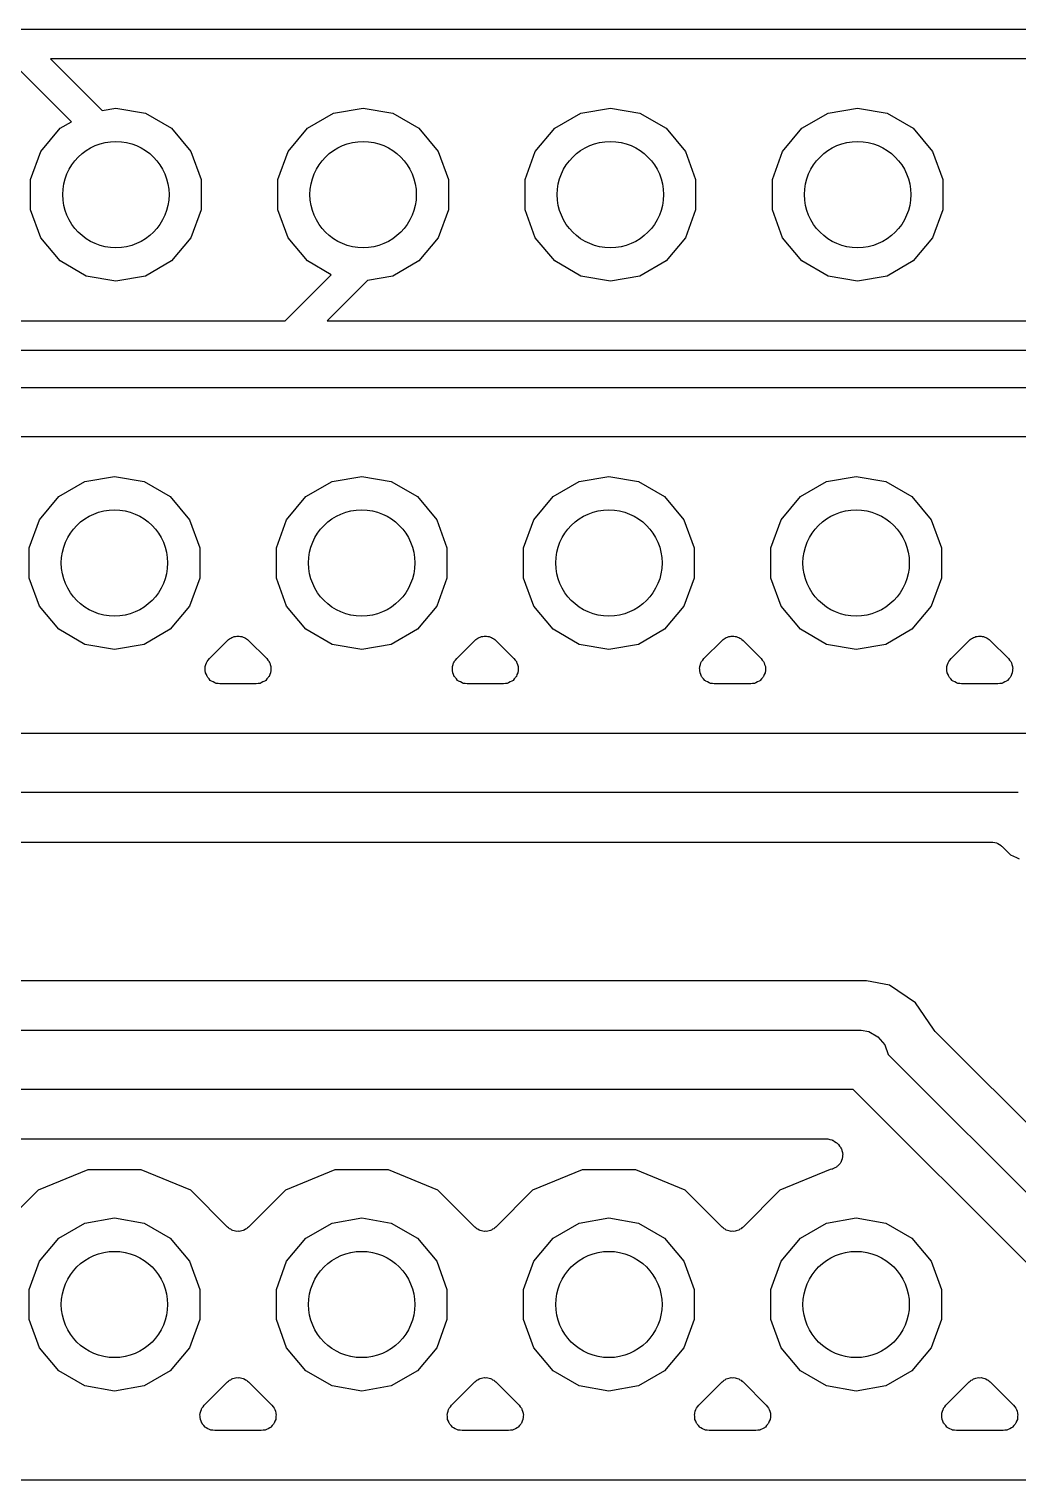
# Model space of a CAD drawing. Extents: x 24 to 196, y -189 to -31.
# Drawn here: x 167.89 to 178.05, y -48.13 to -33.22 of the extents above; entities that cross this region are included whole.
import ezdxf

# ---------------------------------------------------------------- set-up
doc = ezdxf.new("R2010")
doc.units = 0
doc.header["$MEASUREMENT"] = 0
doc.layers.add('BLACK', color=7, linetype='CONTINUOUS')

msp = doc.modelspace()

# ---------------------------------------------------------------- linework, layer by layer
at = {"layer": 'BLACK', "linetype": 'CONTINUOUS'}
for p, q in [((167.762, -33.2232), (192.449, -33.2232)), ((168.327, -34.1765), (167.678, -33.528)), ((192.393, -33.528), (168.11, -33.528)), ((168.11, -33.528), (168.642, -34.0601)), ((168.642, -34.0601), (168.783, -34.0352)), ((168.783, -34.0352), (169.087, -34.0888)), ((169.087, -34.0888), (169.355, -34.2434)), ((170.751, -34.2434), (171.019, -34.0888)), ((171.019, -34.0888), (171.323, -34.0352)), ((171.323, -34.0352), (171.627, -34.0888)), ((171.627, -34.0888), (171.895, -34.2434)), ((173.291, -34.2434), (173.559, -34.0888)), ((173.559, -34.0888), (173.863, -34.0352)), ((173.863, -34.0352), (174.167, -34.0888)), ((174.167, -34.0888), (174.435, -34.2434)), ((175.831, -34.2434), (176.099, -34.0888)), ((176.099, -34.0888), (176.403, -34.0352)), ((176.403, -34.0352), (176.707, -34.0888)), ((176.707, -34.0888), (176.975, -34.2434)), ((168.012, -34.4801), (168.211, -34.2434)), ((168.211, -34.2434), (168.327, -34.1765)), ((169.355, -34.2434), (169.554, -34.4801)), ((170.552, -34.4801), (170.751, -34.2434)), ((171.895, -34.2434), (172.094, -34.4801)), ((173.092, -34.4801), (173.291, -34.2434)), ((174.435, -34.2434), (174.634, -34.4801)), ((175.632, -34.4801), (175.831, -34.2434)), ((176.975, -34.2434), (177.174, -34.4801)), ((167.907, -34.7705), (168.012, -34.4801)), ((169.554, -34.4801), (169.659, -34.7705)), ((170.447, -34.7705), (170.552, -34.4801)), ((172.094, -34.4801), (172.199, -34.7705)), ((172.987, -34.7705), (173.092, -34.4801)), ((174.634, -34.4801), (174.739, -34.7705)), ((175.527, -34.7705), (175.632, -34.4801)), ((177.174, -34.4801), (177.279, -34.7705)), ((167.907, -35.0795), (167.907, -34.7705)), ((169.659, -34.7705), (169.659, -35.0795)), ((170.447, -35.0795), (170.447, -34.7705)), ((172.199, -34.7705), (172.199, -35.0795)), ((172.987, -35.0795), (172.987, -34.7705)), ((174.739, -34.7705), (174.739, -35.0795)), ((175.527, -35.0795), (175.527, -34.7705)), ((177.279, -34.7705), (177.279, -35.0795)), ((168.012, -35.3699), (167.907, -35.0795)), ((169.659, -35.0795), (169.554, -35.3699)), ((170.552, -35.3699), (170.447, -35.0795)), ((172.199, -35.0795), (172.094, -35.3699)), ((173.092, -35.3699), (172.987, -35.0795)), ((174.739, -35.0795), (174.634, -35.3699)), ((175.632, -35.3699), (175.527, -35.0795)), ((177.279, -35.0795), (177.174, -35.3699)), ((168.211, -35.6066), (168.012, -35.3699)), ((169.554, -35.3699), (169.355, -35.6066)), ((170.751, -35.6066), (170.552, -35.3699)), ((172.094, -35.3699), (171.895, -35.6066)), ((173.291, -35.6066), (173.092, -35.3699)), ((174.634, -35.3699), (174.435, -35.6066)), ((175.831, -35.6066), (175.632, -35.3699)), ((177.174, -35.3699), (176.975, -35.6066)), ((168.479, -35.7612), (168.211, -35.6066)), ((169.355, -35.6066), (169.087, -35.7612)), ((170.996, -35.7479), (170.751, -35.6066)), ((171.895, -35.6066), (171.627, -35.7612)), ((173.559, -35.7612), (173.291, -35.6066)), ((174.435, -35.6066), (174.167, -35.7612)), ((176.099, -35.7612), (175.831, -35.6066)), ((176.975, -35.6066), (176.707, -35.7612)), ((168.783, -35.8148), (168.479, -35.7612)), ((169.087, -35.7612), (168.783, -35.8148)), ((170.523, -36.2204), (170.996, -35.7479)), ((171.627, -35.7612), (171.368, -35.8069)), ((173.863, -35.8148), (173.559, -35.7612)), ((174.167, -35.7612), (173.863, -35.8148)), ((176.403, -35.8148), (176.099, -35.7612)), ((176.707, -35.7612), (176.403, -35.8148)), ((171.368, -35.8069), (170.954, -36.2204)), ((150.984, -36.2204), (170.523, -36.2204)), ((170.954, -36.2204), (192.246, -36.2204)), ((170.58, -36.5252), (151.041, -36.5252)), ((170.6, -36.527), (170.58, -36.5252)), ((170.606, -36.5252), (170.6, -36.527)), ((192.189, -36.5252), (170.606, -36.5252)), ((151.815, -36.9062), (184.565, -36.9062)), ((184.565, -37.4142), (151.815, -37.4142)), ((168.464, -37.8738), (168.768, -37.8202)), ((168.768, -37.8202), (169.072, -37.8738)), ((171.004, -37.8738), (171.308, -37.8202)), ((171.308, -37.8202), (171.612, -37.8738)), ((173.544, -37.8738), (173.848, -37.8202)), ((173.848, -37.8202), (174.152, -37.8738)), ((176.084, -37.8738), (176.388, -37.8202)), ((176.388, -37.8202), (176.692, -37.8738)), ((168.196, -38.0284), (168.464, -37.8738)), ((169.072, -37.8738), (169.34, -38.0284)), ((170.736, -38.0284), (171.004, -37.8738)), ((171.612, -37.8738), (171.88, -38.0284)), ((173.276, -38.0284), (173.544, -37.8738)), ((174.152, -37.8738), (174.42, -38.0284)), ((175.816, -38.0284), (176.084, -37.8738)), ((176.692, -37.8738), (176.96, -38.0284)), ((167.997, -38.2651), (168.196, -38.0284)), ((169.34, -38.0284), (169.539, -38.2651)), ((170.537, -38.2651), (170.736, -38.0284)), ((171.88, -38.0284), (172.079, -38.2651)), ((173.077, -38.2651), (173.276, -38.0284)), ((174.42, -38.0284), (174.619, -38.2651)), ((175.617, -38.2651), (175.816, -38.0284)), ((176.96, -38.0284), (177.159, -38.2651)), ((167.892, -38.5555), (167.997, -38.2651)), ((169.539, -38.2651), (169.644, -38.5555)), ((170.432, -38.5555), (170.537, -38.2651)), ((172.079, -38.2651), (172.184, -38.5555)), ((172.972, -38.5555), (173.077, -38.2651)), ((174.619, -38.2651), (174.724, -38.5555)), ((175.512, -38.5555), (175.617, -38.2651)), ((177.159, -38.2651), (177.264, -38.5555)), ((167.892, -38.8645), (167.892, -38.5555)), ((169.644, -38.5555), (169.644, -38.8645)), ((170.432, -38.8645), (170.432, -38.5555)), ((172.184, -38.5555), (172.184, -38.8645)), ((172.972, -38.8645), (172.972, -38.5555)), ((174.724, -38.5555), (174.724, -38.8645)), ((175.512, -38.8645), (175.512, -38.5555)), ((177.264, -38.5555), (177.264, -38.8645)), ((167.997, -39.1549), (167.892, -38.8645)), ((169.644, -38.8645), (169.539, -39.1549)), ((170.537, -39.1549), (170.432, -38.8645)), ((172.184, -38.8645), (172.079, -39.1549)), ((173.077, -39.1549), (172.972, -38.8645)), ((174.724, -38.8645), (174.619, -39.1549)), ((175.617, -39.1549), (175.512, -38.8645)), ((177.264, -38.8645), (177.159, -39.1549)), ((168.196, -39.3916), (167.997, -39.1549)), ((169.539, -39.1549), (169.34, -39.3916)), ((170.736, -39.3916), (170.537, -39.1549)), ((172.079, -39.1549), (171.88, -39.3916)), ((173.276, -39.3916), (173.077, -39.1549)), ((174.619, -39.1549), (174.42, -39.3916)), ((175.816, -39.3916), (175.617, -39.1549)), ((177.159, -39.1549), (176.96, -39.3916)), ((168.464, -39.5462), (168.196, -39.3916)), ((169.34, -39.3916), (169.072, -39.5462)), ((169.744, -39.692), (169.93, -39.5055)), ((169.93, -39.5055), (169.941, -39.4978)), ((169.941, -39.4978), (169.951, -39.4884)), ((169.951, -39.4884), (169.963, -39.4827)), ((169.963, -39.4827), (169.974, -39.4751)), ((169.974, -39.4751), (169.986, -39.4717)), ((169.986, -39.4717), (169.999, -39.466)), ((169.999, -39.466), (170.012, -39.4649)), ((170.012, -39.4649), (170.025, -39.4614)), ((170.025, -39.4614), (170.038, -39.4626)), ((170.038, -39.4626), (170.051, -39.4614)), ((170.051, -39.4614), (170.064, -39.4649)), ((170.064, -39.4649), (170.077, -39.466)), ((170.077, -39.466), (170.09, -39.4717)), ((170.09, -39.4717), (170.102, -39.4751)), ((170.102, -39.4751), (170.113, -39.4827)), ((170.113, -39.4827), (170.125, -39.4884)), ((170.125, -39.4884), (170.135, -39.4978)), ((170.135, -39.4978), (170.146, -39.5055)), ((170.146, -39.5055), (170.332, -39.692)), ((171.004, -39.5462), (170.736, -39.3916)), ((171.88, -39.3916), (171.612, -39.5462)), ((172.284, -39.692), (172.47, -39.5055)), ((172.47, -39.5055), (172.481, -39.4978)), ((172.481, -39.4978), (172.491, -39.4884)), ((172.491, -39.4884), (172.503, -39.4827)), ((172.503, -39.4827), (172.514, -39.4751)), ((172.514, -39.4751), (172.526, -39.4717)), ((172.526, -39.4717), (172.539, -39.466)), ((172.539, -39.466), (172.552, -39.4649)), ((172.552, -39.4649), (172.565, -39.4614)), ((172.565, -39.4614), (172.578, -39.4626)), ((172.578, -39.4626), (172.591, -39.4614)), ((172.591, -39.4614), (172.604, -39.4649)), ((172.604, -39.4649), (172.617, -39.466)), ((172.617, -39.466), (172.63, -39.4717)), ((172.63, -39.4717), (172.642, -39.4751)), ((172.642, -39.4751), (172.653, -39.4827)), ((172.653, -39.4827), (172.665, -39.4884)), ((172.665, -39.4884), (172.675, -39.4978)), ((172.675, -39.4978), (172.686, -39.5055)), ((172.686, -39.5055), (172.872, -39.692)), ((173.544, -39.5462), (173.276, -39.3916)), ((174.42, -39.3916), (174.152, -39.5462)), ((174.824, -39.692), (175.01, -39.5055)), ((175.01, -39.5055), (175.021, -39.4978)), ((175.021, -39.4978), (175.031, -39.4884)), ((175.031, -39.4884), (175.043, -39.4827)), ((175.043, -39.4827), (175.054, -39.4751)), ((175.054, -39.4751), (175.066, -39.4717)), ((175.066, -39.4717), (175.079, -39.466)), ((175.079, -39.466), (175.092, -39.4649)), ((175.092, -39.4649), (175.105, -39.4614)), ((175.105, -39.4614), (175.118, -39.4626)), ((175.118, -39.4626), (175.131, -39.4614)), ((175.131, -39.4614), (175.144, -39.4649)), ((175.144, -39.4649), (175.157, -39.466)), ((175.157, -39.466), (175.17, -39.4717)), ((175.17, -39.4717), (175.182, -39.4751)), ((175.182, -39.4751), (175.193, -39.4827)), ((175.193, -39.4827), (175.205, -39.4884)), ((175.205, -39.4884), (175.215, -39.4978)), ((175.215, -39.4978), (175.226, -39.5055)), ((175.226, -39.5055), (175.412, -39.692)), ((176.084, -39.5462), (175.816, -39.3916)), ((176.96, -39.3916), (176.692, -39.5462)), ((177.364, -39.692), (177.55, -39.5055)), ((177.55, -39.5055), (177.561, -39.4978)), ((177.561, -39.4978), (177.571, -39.4884)), ((177.571, -39.4884), (177.583, -39.4827)), ((177.583, -39.4827), (177.594, -39.4751)), ((177.594, -39.4751), (177.606, -39.4717)), ((177.606, -39.4717), (177.619, -39.466)), ((177.619, -39.466), (177.632, -39.4649)), ((177.632, -39.4649), (177.645, -39.4614)), ((177.645, -39.4614), (177.658, -39.4626)), ((177.658, -39.4626), (177.671, -39.4614)), ((177.671, -39.4614), (177.684, -39.4649)), ((177.684, -39.4649), (177.697, -39.466)), ((177.697, -39.466), (177.71, -39.4717)), ((177.71, -39.4717), (177.722, -39.4751)), ((177.722, -39.4751), (177.733, -39.4827)), ((177.733, -39.4827), (177.745, -39.4884)), ((177.745, -39.4884), (177.755, -39.4978)), ((177.755, -39.4978), (177.766, -39.5055)), ((177.766, -39.5055), (177.952, -39.692)), ((168.768, -39.5998), (168.464, -39.5462)), ((169.072, -39.5462), (168.768, -39.5998)), ((171.308, -39.5998), (171.004, -39.5462)), ((171.612, -39.5462), (171.308, -39.5998)), ((173.848, -39.5998), (173.544, -39.5462)), ((174.152, -39.5462), (173.848, -39.5998)), ((176.388, -39.5998), (176.084, -39.5462)), ((176.692, -39.5462), (176.388, -39.5998)), ((169.7, -39.7865), (169.701, -39.78)), ((169.701, -39.8063), (169.7, -39.7865)), ((169.701, -39.7733), (169.708, -39.7546)), ((169.701, -39.78), (169.701, -39.7733)), ((169.701, -39.8263), (169.701, -39.8063)), ((169.708, -39.7546), (169.713, -39.7354)), ((169.713, -39.7354), (169.717, -39.7299)), ((169.717, -39.7299), (169.719, -39.7236)), ((169.719, -39.7236), (169.732, -39.7083)), ((169.732, -39.7083), (169.744, -39.692)), ((170.332, -39.692), (170.344, -39.7083)), ((170.344, -39.7083), (170.357, -39.7236)), ((170.357, -39.7236), (170.359, -39.7299)), ((170.359, -39.7299), (170.363, -39.7354)), ((170.363, -39.7354), (170.368, -39.7546)), ((170.368, -39.7546), (170.375, -39.7733)), ((170.375, -39.7733), (170.375, -39.78)), ((170.375, -39.78), (170.376, -39.7865)), ((170.376, -39.7865), (170.375, -39.8063)), ((170.375, -39.8063), (170.375, -39.8263)), ((172.24, -39.7865), (172.241, -39.78)), ((172.241, -39.8063), (172.24, -39.7865)), ((172.241, -39.7733), (172.248, -39.7546)), ((172.241, -39.78), (172.241, -39.7733)), ((172.241, -39.8263), (172.241, -39.8063)), ((172.248, -39.7546), (172.253, -39.7354)), ((172.253, -39.7354), (172.257, -39.7299)), ((172.257, -39.7299), (172.259, -39.7236)), ((172.259, -39.7236), (172.272, -39.7083)), ((172.272, -39.7083), (172.284, -39.692)), ((172.872, -39.692), (172.884, -39.7083)), ((172.884, -39.7083), (172.897, -39.7236)), ((172.897, -39.7236), (172.899, -39.7299)), ((172.899, -39.7299), (172.903, -39.7354)), ((172.903, -39.7354), (172.908, -39.7546)), ((172.908, -39.7546), (172.915, -39.7733)), ((172.915, -39.7733), (172.915, -39.78)), ((172.915, -39.78), (172.916, -39.7865)), ((172.916, -39.7865), (172.915, -39.8063)), ((172.915, -39.8063), (172.915, -39.8263)), ((174.78, -39.7865), (174.781, -39.78)), ((174.781, -39.8063), (174.78, -39.7865)), ((174.781, -39.7733), (174.788, -39.7546)), ((174.781, -39.78), (174.781, -39.7733)), ((174.781, -39.8263), (174.781, -39.8063)), ((174.788, -39.7546), (174.793, -39.7354)), ((174.793, -39.7354), (174.797, -39.7299)), ((174.797, -39.7299), (174.799, -39.7236)), ((174.799, -39.7236), (174.812, -39.7083)), ((174.812, -39.7083), (174.824, -39.692)), ((175.412, -39.692), (175.424, -39.7083)), ((175.424, -39.7083), (175.437, -39.7236)), ((175.437, -39.7236), (175.439, -39.7299)), ((175.439, -39.7299), (175.443, -39.7354)), ((175.443, -39.7354), (175.448, -39.7546)), ((175.448, -39.7546), (175.455, -39.7733)), ((175.455, -39.7733), (175.455, -39.78)), ((175.455, -39.78), (175.456, -39.7865)), ((175.456, -39.7865), (175.455, -39.8063)), ((175.455, -39.8063), (175.455, -39.8263)), ((177.32, -39.7865), (177.321, -39.78)), ((177.321, -39.8063), (177.32, -39.7865)), ((177.321, -39.7733), (177.328, -39.7546)), ((177.321, -39.78), (177.321, -39.7733)), ((177.321, -39.8263), (177.321, -39.8063)), ((177.328, -39.7546), (177.333, -39.7354)), ((177.333, -39.7354), (177.337, -39.7299)), ((177.337, -39.7299), (177.339, -39.7236)), ((177.339, -39.7236), (177.352, -39.7083)), ((177.352, -39.7083), (177.364, -39.692)), ((177.952, -39.692), (177.964, -39.7083)), ((177.964, -39.7083), (177.977, -39.7236)), ((177.977, -39.7236), (177.979, -39.7299)), ((177.979, -39.7299), (177.983, -39.7354)), ((177.983, -39.7354), (177.988, -39.7546)), ((177.988, -39.7546), (177.995, -39.7733)), ((177.995, -39.7733), (177.995, -39.78)), ((177.995, -39.78), (177.996, -39.7865)), ((177.996, -39.7865), (177.995, -39.8063)), ((177.995, -39.8063), (177.995, -39.8263)), ((169.704, -39.8326), (169.701, -39.8263)), ((169.704, -39.8392), (169.704, -39.8326)), ((169.713, -39.8573), (169.704, -39.8392)), ((169.719, -39.876), (169.713, -39.8573)), ((169.724, -39.8811), (169.719, -39.876)), ((169.727, -39.8872), (169.724, -39.8811)), ((169.741, -39.9013), (169.727, -39.8872)), ((169.753, -39.9165), (169.741, -39.9013)), ((169.759, -39.9199), (169.753, -39.9165)), ((169.764, -39.9246), (169.759, -39.9199)), ((169.782, -39.9331), (169.764, -39.9246)), ((169.799, -39.943), (169.782, -39.9331)), ((169.806, -39.9442), (169.799, -39.943)), ((169.812, -39.947), (169.806, -39.9442)), ((169.832, -39.9487), (169.812, -39.947)), ((169.851, -39.9522), (169.832, -39.9487)), ((170.225, -39.9522), (169.851, -39.9522)), ((170.244, -39.9487), (170.225, -39.9522)), ((170.264, -39.947), (170.244, -39.9487)), ((170.27, -39.9442), (170.264, -39.947)), ((170.277, -39.943), (170.27, -39.9442)), ((170.294, -39.9331), (170.277, -39.943)), ((170.312, -39.9246), (170.294, -39.9331)), ((170.317, -39.9199), (170.312, -39.9246)), ((170.323, -39.9165), (170.317, -39.9199)), ((170.335, -39.9013), (170.323, -39.9165)), ((170.349, -39.8872), (170.335, -39.9013)), ((170.352, -39.8811), (170.349, -39.8872)), ((170.357, -39.876), (170.352, -39.8811)), ((170.363, -39.8573), (170.357, -39.876)), ((170.372, -39.8392), (170.363, -39.8573)), ((170.375, -39.8263), (170.372, -39.8326)), ((170.372, -39.8326), (170.372, -39.8392)), ((172.244, -39.8326), (172.241, -39.8263)), ((172.244, -39.8392), (172.244, -39.8326)), ((172.253, -39.8573), (172.244, -39.8392)), ((172.259, -39.876), (172.253, -39.8573)), ((172.264, -39.8811), (172.259, -39.876)), ((172.267, -39.8872), (172.264, -39.8811)), ((172.281, -39.9013), (172.267, -39.8872)), ((172.293, -39.9165), (172.281, -39.9013)), ((172.299, -39.9199), (172.293, -39.9165)), ((172.304, -39.9246), (172.299, -39.9199)), ((172.322, -39.9331), (172.304, -39.9246)), ((172.339, -39.943), (172.322, -39.9331)), ((172.346, -39.9442), (172.339, -39.943)), ((172.352, -39.947), (172.346, -39.9442)), ((172.372, -39.9487), (172.352, -39.947)), ((172.391, -39.9522), (172.372, -39.9487)), ((172.765, -39.9522), (172.391, -39.9522)), ((172.784, -39.9487), (172.765, -39.9522)), ((172.804, -39.947), (172.784, -39.9487)), ((172.81, -39.9442), (172.804, -39.947)), ((172.817, -39.943), (172.81, -39.9442)), ((172.834, -39.9331), (172.817, -39.943)), ((172.852, -39.9246), (172.834, -39.9331)), ((172.857, -39.9199), (172.852, -39.9246)), ((172.863, -39.9165), (172.857, -39.9199)), ((172.875, -39.9013), (172.863, -39.9165)), ((172.889, -39.8872), (172.875, -39.9013)), ((172.892, -39.8811), (172.889, -39.8872)), ((172.897, -39.876), (172.892, -39.8811)), ((172.903, -39.8573), (172.897, -39.876)), ((172.912, -39.8392), (172.903, -39.8573)), ((172.915, -39.8263), (172.912, -39.8326)), ((172.912, -39.8326), (172.912, -39.8392)), ((174.784, -39.8326), (174.781, -39.8263)), ((174.784, -39.8392), (174.784, -39.8326)), ((174.793, -39.8573), (174.784, -39.8392)), ((174.799, -39.876), (174.793, -39.8573)), ((174.804, -39.8811), (174.799, -39.876)), ((174.807, -39.8872), (174.804, -39.8811)), ((174.821, -39.9013), (174.807, -39.8872)), ((174.833, -39.9165), (174.821, -39.9013)), ((174.839, -39.9199), (174.833, -39.9165)), ((174.844, -39.9246), (174.839, -39.9199)), ((174.862, -39.9331), (174.844, -39.9246)), ((174.879, -39.943), (174.862, -39.9331)), ((174.886, -39.9442), (174.879, -39.943)), ((174.892, -39.947), (174.886, -39.9442)), ((174.912, -39.9487), (174.892, -39.947)), ((174.931, -39.9522), (174.912, -39.9487)), ((175.305, -39.9522), (174.931, -39.9522)), ((175.324, -39.9487), (175.305, -39.9522)), ((175.344, -39.947), (175.324, -39.9487)), ((175.35, -39.9442), (175.344, -39.947)), ((175.357, -39.943), (175.35, -39.9442)), ((175.374, -39.9331), (175.357, -39.943)), ((175.392, -39.9246), (175.374, -39.9331)), ((175.397, -39.9199), (175.392, -39.9246)), ((175.403, -39.9165), (175.397, -39.9199)), ((175.415, -39.9013), (175.403, -39.9165)), ((175.429, -39.8872), (175.415, -39.9013)), ((175.432, -39.8811), (175.429, -39.8872)), ((175.437, -39.876), (175.432, -39.8811)), ((175.443, -39.8573), (175.437, -39.876)), ((175.452, -39.8392), (175.443, -39.8573)), ((175.455, -39.8263), (175.452, -39.8326)), ((175.452, -39.8326), (175.452, -39.8392)), ((177.324, -39.8326), (177.321, -39.8263)), ((177.324, -39.8392), (177.324, -39.8326)), ((177.333, -39.8573), (177.324, -39.8392)), ((177.339, -39.876), (177.333, -39.8573)), ((177.344, -39.8811), (177.339, -39.876)), ((177.347, -39.8872), (177.344, -39.8811)), ((177.361, -39.9013), (177.347, -39.8872)), ((177.373, -39.9165), (177.361, -39.9013)), ((177.379, -39.9199), (177.373, -39.9165)), ((177.384, -39.9246), (177.379, -39.9199)), ((177.402, -39.9331), (177.384, -39.9246)), ((177.419, -39.943), (177.402, -39.9331)), ((177.426, -39.9442), (177.419, -39.943)), ((177.432, -39.947), (177.426, -39.9442)), ((177.452, -39.9487), (177.432, -39.947)), ((177.471, -39.9522), (177.452, -39.9487)), ((177.845, -39.9522), (177.471, -39.9522)), ((177.864, -39.9487), (177.845, -39.9522)), ((177.884, -39.947), (177.864, -39.9487)), ((177.89, -39.9442), (177.884, -39.947)), ((177.897, -39.943), (177.89, -39.9442)), ((177.914, -39.9331), (177.897, -39.943)), ((177.932, -39.9246), (177.914, -39.9331)), ((177.937, -39.9199), (177.932, -39.9246)), ((177.943, -39.9165), (177.937, -39.9199)), ((177.955, -39.9013), (177.943, -39.9165)), ((177.969, -39.8872), (177.955, -39.9013)), ((177.972, -39.8811), (177.969, -39.8872)), ((177.977, -39.876), (177.972, -39.8811)), ((177.983, -39.8573), (177.977, -39.876)), ((177.992, -39.8392), (177.983, -39.8573)), ((177.995, -39.8263), (177.992, -39.8326)), ((177.992, -39.8326), (177.992, -39.8392)), ((149.825, -40.4602), (178.166, -40.4602)), ((178.053, -41.0698), (149.937, -41.0698)), ((150.211, -41.5778), (177.779, -41.5778)), ((177.779, -41.5778), (177.786, -41.579)), ((177.786, -41.579), (177.792, -41.5784)), ((177.792, -41.5784), (177.812, -41.5835)), ((177.812, -41.5835), (177.831, -41.587)), ((177.831, -41.587), (177.837, -41.5903)), ((177.837, -41.5903), (177.844, -41.5921)), ((177.844, -41.5921), (177.86, -41.6035)), ((177.86, -41.6035), (177.877, -41.6135)), ((177.877, -41.6135), (177.881, -41.6186)), ((177.881, -41.6186), (177.887, -41.6224)), ((177.887, -41.6224), (177.975, -41.7101)), ((177.975, -41.7101), (178.036, -41.7356)), ((178.036, -41.7356), (178.049, -41.7436)), ((178.049, -41.7436), (178.062, -41.7496)), ((176.493, -43.0022), (149.091, -43.0022)), ((176.73, -43.0494), (176.493, -43.0022)), ((176.999, -43.229), (176.73, -43.0494)), ((177.181, -43.5009), (176.999, -43.229)), ((148.617, -43.5102), (176.44, -43.5102)), ((176.44, -43.5102), (176.519, -43.5242)), ((176.519, -43.5242), (176.612, -43.5779)), ((177.191, -43.5117), (177.181, -43.5009)), ((177.2, -43.524), (177.191, -43.5117)), ((178.577, -44.9011), (177.2, -43.524)), ((176.612, -43.5779), (176.681, -43.6602)), ((176.681, -43.6602), (176.717, -43.7602)), ((176.717, -43.7602), (178.514, -45.557)), ((176.359, -44.1198), (148.617, -44.1198)), ((178.148, -45.9097), (176.359, -44.1198)), ((153.515, -44.6278), (176.085, -44.6278)), ((176.085, -44.6278), (176.092, -44.629)), ((176.092, -44.629), (176.098, -44.6284)), ((176.098, -44.6284), (176.118, -44.6335)), ((176.118, -44.6335), (176.137, -44.637)), ((176.137, -44.637), (176.143, -44.6403)), ((176.143, -44.6403), (176.149, -44.6421)), ((176.149, -44.6421), (176.166, -44.6535)), ((176.166, -44.6535), (176.183, -44.6635)), ((176.183, -44.6635), (176.187, -44.6686)), ((176.187, -44.6686), (176.193, -44.6724)), ((176.193, -44.6724), (176.206, -44.6855)), ((176.206, -44.6855), (176.217, -44.7018)), ((176.217, -44.7018), (176.23, -44.7171)), ((176.23, -44.7171), (176.232, -44.7234)), ((176.232, -44.7234), (176.236, -44.7289)), ((176.236, -44.7289), (176.241, -44.7481)), ((176.226, -44.8746), (176.223, -44.8807)), ((176.23, -44.8695), (176.226, -44.8746)), ((176.237, -44.8508), (176.23, -44.8695)), ((176.245, -44.8327), (176.237, -44.8508)), ((176.241, -44.7481), (176.248, -44.7668)), ((176.246, -44.8261), (176.245, -44.8327)), ((176.248, -44.8198), (176.246, -44.8261)), ((176.248, -44.7668), (176.248, -44.7735)), ((176.248, -44.7735), (176.25, -44.78)), ((176.25, -44.78), (176.248, -44.7998)), ((176.248, -44.7998), (176.248, -44.8198)), ((168.493, -44.9457), (167.984, -45.1564)), ((169.043, -44.9457), (168.493, -44.9457)), ((169.552, -45.1564), (169.043, -44.9457)), ((171.033, -44.9457), (170.524, -45.1564)), ((171.583, -44.9457), (171.033, -44.9457)), ((172.092, -45.1564), (171.583, -44.9457)), ((173.573, -44.9457), (173.064, -45.1564)), ((174.123, -44.9457), (173.573, -44.9457)), ((174.632, -45.1564), (174.123, -44.9457)), ((176.122, -44.9419), (175.604, -45.1564)), ((176.138, -44.9405), (176.122, -44.9419)), ((176.144, -44.9377), (176.138, -44.9405)), ((176.15, -44.9365), (176.144, -44.9377)), ((176.168, -44.9266), (176.15, -44.9365)), ((176.186, -44.9181), (176.168, -44.9266)), ((176.19, -44.9134), (176.186, -44.9181)), ((176.196, -44.91), (176.19, -44.9134)), ((176.209, -44.8948), (176.196, -44.91)), ((176.223, -44.8807), (176.209, -44.8948)), ((167.984, -45.1564), (167.606, -45.5345)), ((169.93, -45.5345), (169.552, -45.1564)), ((170.524, -45.1564), (170.146, -45.5345)), ((172.47, -45.5345), (172.092, -45.1564)), ((173.064, -45.1564), (172.686, -45.5345)), ((175.01, -45.5345), (174.632, -45.1564)), ((175.604, -45.1564), (175.226, -45.5345)), ((168.464, -45.4938), (168.768, -45.4402)), ((168.768, -45.4402), (169.072, -45.4938)), ((171.004, -45.4938), (171.308, -45.4402)), ((171.308, -45.4402), (171.612, -45.4938)), ((173.544, -45.4938), (173.848, -45.4402)), ((173.848, -45.4402), (174.152, -45.4938)), ((176.084, -45.4938), (176.388, -45.4402)), ((176.388, -45.4402), (176.692, -45.4938)), ((168.196, -45.6484), (168.464, -45.4938)), ((169.072, -45.4938), (169.34, -45.6484)), ((169.941, -45.5422), (169.93, -45.5345)), ((169.951, -45.5516), (169.941, -45.5422)), ((169.963, -45.5573), (169.951, -45.5516)), ((169.974, -45.5649), (169.963, -45.5573)), ((169.986, -45.5683), (169.974, -45.5649)), ((169.999, -45.574), (169.986, -45.5683)), ((170.012, -45.5751), (169.999, -45.574)), ((170.025, -45.5786), (170.012, -45.5751)), ((170.038, -45.5774), (170.025, -45.5786)), ((170.051, -45.5786), (170.038, -45.5774)), ((170.064, -45.5751), (170.051, -45.5786)), ((170.077, -45.574), (170.064, -45.5751)), ((170.09, -45.5683), (170.077, -45.574)), ((170.102, -45.5649), (170.09, -45.5683)), ((170.113, -45.5573), (170.102, -45.5649)), ((170.125, -45.5516), (170.113, -45.5573)), ((170.135, -45.5422), (170.125, -45.5516)), ((170.146, -45.5345), (170.135, -45.5422)), ((170.736, -45.6484), (171.004, -45.4938)), ((171.612, -45.4938), (171.88, -45.6484)), ((172.481, -45.5422), (172.47, -45.5345)), ((172.491, -45.5516), (172.481, -45.5422)), ((172.503, -45.5573), (172.491, -45.5516)), ((172.514, -45.5649), (172.503, -45.5573)), ((172.526, -45.5683), (172.514, -45.5649)), ((172.539, -45.574), (172.526, -45.5683)), ((172.552, -45.5751), (172.539, -45.574)), ((172.565, -45.5786), (172.552, -45.5751)), ((172.578, -45.5774), (172.565, -45.5786)), ((172.591, -45.5786), (172.578, -45.5774)), ((172.604, -45.5751), (172.591, -45.5786)), ((172.617, -45.574), (172.604, -45.5751)), ((172.63, -45.5683), (172.617, -45.574)), ((172.642, -45.5649), (172.63, -45.5683)), ((172.653, -45.5573), (172.642, -45.5649)), ((172.665, -45.5516), (172.653, -45.5573)), ((172.675, -45.5422), (172.665, -45.5516)), ((172.686, -45.5345), (172.675, -45.5422)), ((173.276, -45.6484), (173.544, -45.4938)), ((174.152, -45.4938), (174.42, -45.6484)), ((175.021, -45.5422), (175.01, -45.5345)), ((175.031, -45.5516), (175.021, -45.5422)), ((175.043, -45.5573), (175.031, -45.5516)), ((175.054, -45.5649), (175.043, -45.5573)), ((175.066, -45.5683), (175.054, -45.5649)), ((175.079, -45.574), (175.066, -45.5683)), ((175.092, -45.5751), (175.079, -45.574)), ((175.105, -45.5786), (175.092, -45.5751)), ((175.118, -45.5774), (175.105, -45.5786)), ((175.131, -45.5786), (175.118, -45.5774)), ((175.144, -45.5751), (175.131, -45.5786)), ((175.157, -45.574), (175.144, -45.5751)), ((175.17, -45.5683), (175.157, -45.574)), ((175.182, -45.5649), (175.17, -45.5683)), ((175.193, -45.5573), (175.182, -45.5649)), ((175.205, -45.5516), (175.193, -45.5573)), ((175.215, -45.5422), (175.205, -45.5516)), ((175.226, -45.5345), (175.215, -45.5422)), ((175.816, -45.6484), (176.084, -45.4938)), ((176.692, -45.4938), (176.96, -45.6484)), ((167.997, -45.8851), (168.196, -45.6484)), ((169.34, -45.6484), (169.539, -45.8851)), ((170.537, -45.8851), (170.736, -45.6484)), ((171.88, -45.6484), (172.079, -45.8851)), ((173.077, -45.8851), (173.276, -45.6484)), ((174.42, -45.6484), (174.619, -45.8851)), ((175.617, -45.8851), (175.816, -45.6484)), ((176.96, -45.6484), (177.159, -45.8851)), ((167.892, -46.1755), (167.997, -45.8851)), ((169.539, -45.8851), (169.644, -46.1755)), ((170.432, -46.1755), (170.537, -45.8851)), ((172.079, -45.8851), (172.184, -46.1755)), ((172.972, -46.1755), (173.077, -45.8851)), ((174.619, -45.8851), (174.724, -46.1755)), ((175.512, -46.1755), (175.617, -45.8851)), ((177.159, -45.8851), (177.264, -46.1755)), ((167.892, -46.4845), (167.892, -46.1755)), ((169.644, -46.1755), (169.644, -46.4845)), ((170.432, -46.4845), (170.432, -46.1755)), ((172.184, -46.1755), (172.184, -46.4845)), ((172.972, -46.4845), (172.972, -46.1755)), ((174.724, -46.1755), (174.724, -46.4845)), ((175.512, -46.4845), (175.512, -46.1755)), ((177.264, -46.1755), (177.264, -46.4845)), ((167.997, -46.7749), (167.892, -46.4845)), ((169.644, -46.4845), (169.539, -46.7749)), ((170.537, -46.7749), (170.432, -46.4845)), ((172.184, -46.4845), (172.079, -46.7749)), ((173.077, -46.7749), (172.972, -46.4845)), ((174.724, -46.4845), (174.619, -46.7749)), ((175.617, -46.7749), (175.512, -46.4845)), ((177.264, -46.4845), (177.159, -46.7749)), ((168.196, -47.0116), (167.997, -46.7749)), ((169.539, -46.7749), (169.34, -47.0116)), ((170.736, -47.0116), (170.537, -46.7749)), ((172.079, -46.7749), (171.88, -47.0116)), ((173.276, -47.0116), (173.077, -46.7749)), ((174.619, -46.7749), (174.42, -47.0116)), ((175.816, -47.0116), (175.617, -46.7749)), ((177.159, -46.7749), (176.96, -47.0116)), ((168.464, -47.1662), (168.196, -47.0116)), ((169.34, -47.0116), (169.072, -47.1662)), ((169.941, -47.1178), (169.951, -47.1084)), ((169.951, -47.1084), (169.963, -47.1027)), ((169.963, -47.1027), (169.974, -47.0951)), ((169.974, -47.0951), (169.986, -47.0917)), ((169.986, -47.0917), (169.999, -47.086)), ((169.999, -47.086), (170.012, -47.0849)), ((170.012, -47.0849), (170.025, -47.0814)), ((170.025, -47.0814), (170.038, -47.0826)), ((170.038, -47.0826), (170.051, -47.0814)), ((170.051, -47.0814), (170.064, -47.0849)), ((170.064, -47.0849), (170.077, -47.086)), ((170.077, -47.086), (170.09, -47.0917)), ((170.09, -47.0917), (170.102, -47.0951)), ((170.102, -47.0951), (170.113, -47.1027)), ((170.113, -47.1027), (170.125, -47.1084)), ((170.125, -47.1084), (170.135, -47.1178)), ((171.004, -47.1662), (170.736, -47.0116)), ((171.88, -47.0116), (171.612, -47.1662)), ((172.481, -47.1178), (172.491, -47.1084)), ((172.491, -47.1084), (172.503, -47.1027)), ((172.503, -47.1027), (172.514, -47.0951)), ((172.514, -47.0951), (172.526, -47.0917)), ((172.526, -47.0917), (172.539, -47.086)), ((172.539, -47.086), (172.552, -47.0849)), ((172.552, -47.0849), (172.565, -47.0814)), ((172.565, -47.0814), (172.578, -47.0826)), ((172.578, -47.0826), (172.591, -47.0814)), ((172.591, -47.0814), (172.604, -47.0849)), ((172.604, -47.0849), (172.617, -47.086)), ((172.617, -47.086), (172.63, -47.0917)), ((172.63, -47.0917), (172.642, -47.0951)), ((172.642, -47.0951), (172.653, -47.1027)), ((172.653, -47.1027), (172.665, -47.1084)), ((172.665, -47.1084), (172.675, -47.1178)), ((173.544, -47.1662), (173.276, -47.0116)), ((174.42, -47.0116), (174.152, -47.1662)), ((175.021, -47.1178), (175.031, -47.1084)), ((175.031, -47.1084), (175.043, -47.1027)), ((175.043, -47.1027), (175.054, -47.0951)), ((175.054, -47.0951), (175.066, -47.0917)), ((175.066, -47.0917), (175.079, -47.086)), ((175.079, -47.086), (175.092, -47.0849)), ((175.092, -47.0849), (175.105, -47.0814)), ((175.105, -47.0814), (175.118, -47.0826)), ((175.118, -47.0826), (175.131, -47.0814)), ((175.131, -47.0814), (175.144, -47.0849)), ((175.144, -47.0849), (175.157, -47.086)), ((175.157, -47.086), (175.17, -47.0917)), ((175.17, -47.0917), (175.182, -47.0951)), ((175.182, -47.0951), (175.193, -47.1027)), ((175.193, -47.1027), (175.205, -47.1084)), ((175.205, -47.1084), (175.215, -47.1178)), ((176.084, -47.1662), (175.816, -47.0116)), ((176.96, -47.0116), (176.692, -47.1662)), ((177.561, -47.1178), (177.571, -47.1084)), ((177.571, -47.1084), (177.583, -47.1027)), ((177.583, -47.1027), (177.594, -47.0951)), ((177.594, -47.0951), (177.606, -47.0917)), ((177.606, -47.0917), (177.619, -47.086)), ((177.619, -47.086), (177.632, -47.0849)), ((177.632, -47.0849), (177.645, -47.0814)), ((177.645, -47.0814), (177.658, -47.0826)), ((177.658, -47.0826), (177.671, -47.0814)), ((177.671, -47.0814), (177.684, -47.0849)), ((177.684, -47.0849), (177.697, -47.086)), ((177.697, -47.086), (177.71, -47.0917)), ((177.71, -47.0917), (177.722, -47.0951)), ((177.722, -47.0951), (177.733, -47.1027)), ((177.733, -47.1027), (177.745, -47.1084)), ((177.745, -47.1084), (177.755, -47.1178)), ((168.768, -47.2198), (168.464, -47.1662)), ((169.072, -47.1662), (168.768, -47.2198)), ((169.691, -47.3648), (169.93, -47.1255)), ((169.93, -47.1255), (169.941, -47.1178)), ((170.135, -47.1178), (170.146, -47.1255)), ((170.146, -47.1255), (170.385, -47.3648)), ((171.308, -47.2198), (171.004, -47.1662)), ((171.612, -47.1662), (171.308, -47.2198)), ((172.231, -47.3648), (172.47, -47.1255)), ((172.47, -47.1255), (172.481, -47.1178)), ((172.675, -47.1178), (172.686, -47.1255)), ((172.686, -47.1255), (172.925, -47.3648)), ((173.848, -47.2198), (173.544, -47.1662)), ((174.152, -47.1662), (173.848, -47.2198)), ((174.771, -47.3648), (175.01, -47.1255)), ((175.01, -47.1255), (175.021, -47.1178)), ((175.215, -47.1178), (175.226, -47.1255)), ((175.226, -47.1255), (175.465, -47.3648)), ((176.388, -47.2198), (176.084, -47.1662)), ((176.692, -47.1662), (176.388, -47.2198)), ((177.311, -47.3648), (177.55, -47.1255)), ((177.55, -47.1255), (177.561, -47.1178)), ((177.755, -47.1178), (177.766, -47.1255)), ((177.766, -47.1255), (178.005, -47.3648)), ((169.655, -47.4274), (169.661, -47.4082)), ((169.661, -47.4082), (169.664, -47.4027)), ((169.664, -47.4027), (169.667, -47.3964)), ((169.667, -47.3964), (169.679, -47.3811)), ((169.679, -47.3811), (169.691, -47.3648)), ((170.385, -47.3648), (170.397, -47.3811)), ((170.397, -47.3811), (170.409, -47.3964)), ((170.409, -47.3964), (170.412, -47.4027)), ((170.412, -47.4027), (170.415, -47.4082)), ((170.415, -47.4082), (170.421, -47.4274)), ((172.195, -47.4274), (172.201, -47.4082)), ((172.201, -47.4082), (172.204, -47.4027)), ((172.204, -47.4027), (172.207, -47.3964)), ((172.207, -47.3964), (172.219, -47.3811)), ((172.219, -47.3811), (172.231, -47.3648)), ((172.925, -47.3648), (172.937, -47.3811)), ((172.937, -47.3811), (172.949, -47.3964)), ((172.949, -47.3964), (172.952, -47.4027)), ((172.952, -47.4027), (172.955, -47.4082)), ((172.955, -47.4082), (172.961, -47.4274)), ((174.735, -47.4274), (174.741, -47.4082)), ((174.741, -47.4082), (174.744, -47.4027)), ((174.744, -47.4027), (174.747, -47.3964)), ((174.747, -47.3964), (174.759, -47.3811)), ((174.759, -47.3811), (174.771, -47.3648)), ((175.465, -47.3648), (175.477, -47.3811)), ((175.477, -47.3811), (175.489, -47.3964)), ((175.489, -47.3964), (175.492, -47.4027)), ((175.492, -47.4027), (175.495, -47.4082)), ((175.495, -47.4082), (175.501, -47.4274)), ((177.275, -47.4274), (177.281, -47.4082)), ((177.281, -47.4082), (177.284, -47.4027)), ((177.284, -47.4027), (177.287, -47.3964)), ((177.287, -47.3964), (177.299, -47.3811)), ((177.299, -47.3811), (177.311, -47.3648)), ((178.005, -47.3648), (178.017, -47.3811)), ((178.017, -47.3811), (178.029, -47.3964)), ((178.029, -47.3964), (178.032, -47.4027)), ((178.032, -47.4027), (178.035, -47.4082)), ((178.035, -47.4082), (178.041, -47.4274)), ((169.647, -47.4593), (169.649, -47.4528)), ((169.649, -47.4791), (169.647, -47.4593)), ((169.649, -47.4461), (169.655, -47.4274)), ((169.649, -47.4528), (169.649, -47.4461)), ((169.649, -47.4991), (169.649, -47.4791)), ((169.651, -47.5054), (169.649, -47.4991)), ((169.651, -47.512), (169.651, -47.5054)), ((169.66, -47.5301), (169.651, -47.512)), ((169.667, -47.5488), (169.66, -47.5301)), ((169.671, -47.5539), (169.667, -47.5488)), ((169.674, -47.56), (169.671, -47.5539)), ((169.688, -47.5741), (169.674, -47.56)), ((170.402, -47.56), (170.388, -47.5741)), ((170.405, -47.5539), (170.402, -47.56)), ((170.409, -47.5488), (170.405, -47.5539)), ((170.416, -47.5301), (170.409, -47.5488)), ((170.425, -47.512), (170.416, -47.5301)), ((170.421, -47.4274), (170.427, -47.4461)), ((170.427, -47.4991), (170.425, -47.5054)), ((170.425, -47.5054), (170.425, -47.512)), ((170.427, -47.4461), (170.427, -47.4528)), ((170.427, -47.4528), (170.429, -47.4593)), ((170.429, -47.4593), (170.427, -47.4791)), ((170.427, -47.4791), (170.427, -47.4991)), ((172.187, -47.4593), (172.189, -47.4528)), ((172.189, -47.4791), (172.187, -47.4593)), ((172.189, -47.4461), (172.195, -47.4274)), ((172.189, -47.4528), (172.189, -47.4461)), ((172.189, -47.4991), (172.189, -47.4791)), ((172.191, -47.5054), (172.189, -47.4991)), ((172.191, -47.512), (172.191, -47.5054)), ((172.2, -47.5301), (172.191, -47.512)), ((172.207, -47.5488), (172.2, -47.5301)), ((172.211, -47.5539), (172.207, -47.5488)), ((172.214, -47.56), (172.211, -47.5539)), ((172.228, -47.5741), (172.214, -47.56)), ((172.942, -47.56), (172.928, -47.5741)), ((172.945, -47.5539), (172.942, -47.56)), ((172.949, -47.5488), (172.945, -47.5539)), ((172.956, -47.5301), (172.949, -47.5488)), ((172.965, -47.512), (172.956, -47.5301)), ((172.961, -47.4274), (172.967, -47.4461)), ((172.967, -47.4991), (172.965, -47.5054)), ((172.965, -47.5054), (172.965, -47.512)), ((172.967, -47.4461), (172.967, -47.4528)), ((172.967, -47.4528), (172.969, -47.4593)), ((172.969, -47.4593), (172.967, -47.4791)), ((172.967, -47.4791), (172.967, -47.4991)), ((174.727, -47.4593), (174.729, -47.4528)), ((174.729, -47.4791), (174.727, -47.4593)), ((174.729, -47.4461), (174.735, -47.4274)), ((174.729, -47.4528), (174.729, -47.4461)), ((174.729, -47.4991), (174.729, -47.4791)), ((174.731, -47.5054), (174.729, -47.4991)), ((174.731, -47.512), (174.731, -47.5054)), ((174.74, -47.5301), (174.731, -47.512)), ((174.747, -47.5488), (174.74, -47.5301)), ((174.751, -47.5539), (174.747, -47.5488)), ((174.754, -47.56), (174.751, -47.5539)), ((174.768, -47.5741), (174.754, -47.56)), ((175.482, -47.56), (175.468, -47.5741)), ((175.485, -47.5539), (175.482, -47.56)), ((175.489, -47.5488), (175.485, -47.5539)), ((175.496, -47.5301), (175.489, -47.5488)), ((175.505, -47.512), (175.496, -47.5301)), ((175.501, -47.4274), (175.507, -47.4461)), ((175.507, -47.4991), (175.505, -47.5054)), ((175.505, -47.5054), (175.505, -47.512)), ((175.507, -47.4461), (175.507, -47.4528)), ((175.507, -47.4528), (175.509, -47.4593)), ((175.509, -47.4593), (175.507, -47.4791)), ((175.507, -47.4791), (175.507, -47.4991)), ((177.267, -47.4593), (177.269, -47.4528)), ((177.269, -47.4791), (177.267, -47.4593)), ((177.269, -47.4461), (177.275, -47.4274)), ((177.269, -47.4528), (177.269, -47.4461)), ((177.269, -47.4991), (177.269, -47.4791)), ((177.271, -47.5054), (177.269, -47.4991)), ((177.271, -47.512), (177.271, -47.5054)), ((177.28, -47.5301), (177.271, -47.512)), ((177.287, -47.5488), (177.28, -47.5301)), ((177.291, -47.5539), (177.287, -47.5488)), ((177.294, -47.56), (177.291, -47.5539)), ((177.308, -47.5741), (177.294, -47.56)), ((178.022, -47.56), (178.008, -47.5741)), ((178.025, -47.5539), (178.022, -47.56)), ((178.029, -47.5488), (178.025, -47.5539)), ((178.036, -47.5301), (178.029, -47.5488)), ((178.045, -47.512), (178.036, -47.5301)), ((178.041, -47.4274), (178.047, -47.4461)), ((178.047, -47.4991), (178.045, -47.5054)), ((178.045, -47.5054), (178.045, -47.512)), ((178.047, -47.4461), (178.047, -47.4528)), ((178.047, -47.4528), (178.049, -47.4593)), ((178.049, -47.4593), (178.047, -47.4791)), ((178.047, -47.4791), (178.047, -47.4991)), ((169.701, -47.5893), (169.688, -47.5741)), ((169.706, -47.5927), (169.701, -47.5893)), ((169.711, -47.5974), (169.706, -47.5927)), ((169.729, -47.6059), (169.711, -47.5974)), ((169.746, -47.6158), (169.729, -47.6059)), ((169.753, -47.617), (169.746, -47.6158)), ((169.759, -47.6198), (169.753, -47.617)), ((169.779, -47.6215), (169.759, -47.6198)), ((169.799, -47.625), (169.779, -47.6215)), ((170.277, -47.625), (169.799, -47.625)), ((170.297, -47.6215), (170.277, -47.625)), ((170.317, -47.6198), (170.297, -47.6215)), ((170.323, -47.617), (170.317, -47.6198)), ((170.33, -47.6158), (170.323, -47.617)), ((170.347, -47.6059), (170.33, -47.6158)), ((170.365, -47.5974), (170.347, -47.6059)), ((170.37, -47.5927), (170.365, -47.5974)), ((170.375, -47.5893), (170.37, -47.5927)), ((170.388, -47.5741), (170.375, -47.5893)), ((172.241, -47.5893), (172.228, -47.5741)), ((172.246, -47.5927), (172.241, -47.5893)), ((172.251, -47.5974), (172.246, -47.5927)), ((172.269, -47.6059), (172.251, -47.5974)), ((172.286, -47.6158), (172.269, -47.6059)), ((172.293, -47.617), (172.286, -47.6158)), ((172.299, -47.6198), (172.293, -47.617)), ((172.319, -47.6215), (172.299, -47.6198)), ((172.339, -47.625), (172.319, -47.6215)), ((172.817, -47.625), (172.339, -47.625)), ((172.837, -47.6215), (172.817, -47.625)), ((172.857, -47.6198), (172.837, -47.6215)), ((172.863, -47.617), (172.857, -47.6198)), ((172.87, -47.6158), (172.863, -47.617)), ((172.887, -47.6059), (172.87, -47.6158)), ((172.905, -47.5974), (172.887, -47.6059)), ((172.91, -47.5927), (172.905, -47.5974)), ((172.915, -47.5893), (172.91, -47.5927)), ((172.928, -47.5741), (172.915, -47.5893)), ((174.781, -47.5893), (174.768, -47.5741)), ((174.786, -47.5927), (174.781, -47.5893)), ((174.791, -47.5974), (174.786, -47.5927)), ((174.809, -47.6059), (174.791, -47.5974)), ((174.826, -47.6158), (174.809, -47.6059)), ((174.833, -47.617), (174.826, -47.6158)), ((174.839, -47.6198), (174.833, -47.617)), ((174.859, -47.6215), (174.839, -47.6198)), ((174.879, -47.625), (174.859, -47.6215)), ((175.357, -47.625), (174.879, -47.625)), ((175.377, -47.6215), (175.357, -47.625)), ((175.397, -47.6198), (175.377, -47.6215)), ((175.403, -47.617), (175.397, -47.6198)), ((175.41, -47.6158), (175.403, -47.617)), ((175.427, -47.6059), (175.41, -47.6158)), ((175.445, -47.5974), (175.427, -47.6059)), ((175.45, -47.5927), (175.445, -47.5974)), ((175.455, -47.5893), (175.45, -47.5927)), ((175.468, -47.5741), (175.455, -47.5893)), ((177.321, -47.5893), (177.308, -47.5741)), ((177.326, -47.5927), (177.321, -47.5893)), ((177.331, -47.5974), (177.326, -47.5927)), ((177.349, -47.6059), (177.331, -47.5974)), ((177.366, -47.6158), (177.349, -47.6059)), ((177.373, -47.617), (177.366, -47.6158)), ((177.379, -47.6198), (177.373, -47.617)), ((177.399, -47.6215), (177.379, -47.6198)), ((177.419, -47.625), (177.399, -47.6215)), ((177.897, -47.625), (177.419, -47.625)), ((177.917, -47.6215), (177.897, -47.625)), ((177.937, -47.6198), (177.917, -47.6215)), ((177.943, -47.617), (177.937, -47.6198)), ((177.95, -47.6158), (177.943, -47.617)), ((177.967, -47.6059), (177.95, -47.6158)), ((177.985, -47.5974), (177.967, -47.6059)), ((177.99, -47.5927), (177.985, -47.5974)), ((177.995, -47.5893), (177.99, -47.5927)), ((178.008, -47.5741), (177.995, -47.5893)), ((155.934, -48.133), (179.694, -48.133))]:
    msp.add_line(p, q, dxfattribs=at)
at = {"layer": 'BLACK'}
for centre in [(168.783, -34.925), (171.323, -34.925), (173.863, -34.925), (176.403, -34.925), (168.768, -38.71), (171.308, -38.71), (173.848, -38.71), (176.388, -38.71), (168.768, -46.33), (171.308, -46.33), (173.848, -46.33), (176.388, -46.33)]:
    msp.add_circle(centre, 0.5461, dxfattribs=at)

doc.saveas('drawing.dxf')
